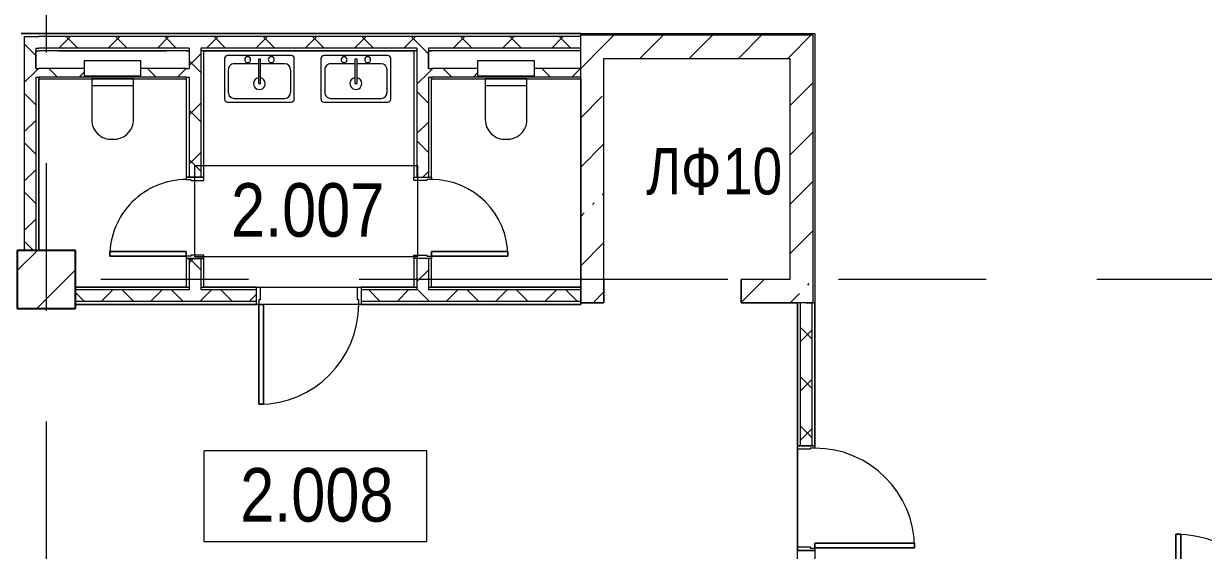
# Model space of a CAD drawing. Header units: millimetres. Extents: x 48966 to 155647, y -43515 to 30475.
# Drawn here: x 110137 to 120291, y 9387 to 13917 of the extents above; entities that cross this region are included whole.
import ezdxf

# ---------------------------------------------------------------- set-up
doc = ezdxf.new("R2010")
doc.units = ezdxf.units.MM
doc.linetypes.add('Осевые', pattern=[6350, 1270, -952.5, 3175, -952.5])
for name, color, linetype, lineweight in [('Двери', 7, 'Continuous', 9), ('Каркас_Импост', 7, 'Continuous', 9), ('Колонны', 7, 'Continuous', 9), ('Колонны-1', 7, 'Continuous', 25), ('Марки помещений', 7, 'Continuous', 9), ('Общие ребра', 7, 'Continuous', 9), ('Оси-2', 7, 'Осевые', 9), ('Панель', 7, 'Continuous', 9), ('Перекрытия', 7, 'Continuous', 9), ('Сантехнические приборы', 7, 'Continuous', 9), ('Стены-1', 7, 'Continuous', 18), ('Текстовые примечания', 7, 'Continuous', 9), ('Штриховка разреза-2', 7, 'Continuous', 9)]:
    doc.layers.add(name, color=color, linetype=linetype, lineweight=lineweight)
doc.styles.add('Arial Narrow_1', font='Arial Narrow.ttf', dxfattribs={"height": 460})
doc.styles.add('Arial Narrow_2', font='Arial Narrow.ttf', dxfattribs={"height": 400})
pattern_1 = [(45, (0, 0), (-212.132, 212.132), []), (135, (0, 0), (-212.132, -212.132), [])]
pattern_2 = [(45, (0, 0), (-424.264, 424.264), [600, -100, 20, -100]), (45, (0, 424), (-424.264, 424.264), [])]

# ---------------------------------------------------------------- blocks, each defined once
blk = doc.blocks.new('Колонна 67 - Колонна 40-55-770994-План 2-го этажа на отм_ 0_000')
at = {"layer": 'Колонны'}
h = blk.add_hatch(dxfattribs=at)
h.set_pattern_fill('FP_4', color=256, style=0, pattern_type=2)
h.set_pattern_definition([(45, (0, 0), (-493.914, 493.914), []), (45, (493.9, 0), (-493.914, 493.914), [873.125, -174.625, 6.706, -167.919])])
h.paths.add_polyline_path([(110082, 11467), (110582, 11467), (110582, 11967), (110082, 11967), (110082, 11871)], flags=0)
at = {"layer": 'Колонны-1'}
for p, q in [((110582, 11967), (110082, 11967)), ((110082, 11967), (110082, 11467)), ((110582, 11467), (110582, 11967)), ((110082, 11467), (110582, 11467))]:
    blk.add_line(p, q, dxfattribs=at)
blk = doc.blocks.new('Дверь - Однопольная - ДВ11__21х9-6240629-План 2-го этажа на отм_ 0_000')
at = {"layer": 'Двери'}
for p, q in [((-429, -75), (-389, -75)), ((-429, -933), (-429, -75)), ((-389, -75), (-389, -933)), ((-389, -933), (-429, -933))]:
    blk.add_line(p, q, dxfattribs=at)
blk.add_arc((-429, -75), 858, 270, 0, dxfattribs=at)
at = {"layer": 'Каркас_Импост'}
for p, q in [((-450, 75), (-420, 75)), ((-450, -75), (-450, 75)), ((-420, 75), (-420, -35)), ((420, 75), (450, 75)), ((420, -35), (420, 75)), ((450, 75), (450, -75)), ((-430, -75), (-450, -75)), ((-430, -35), (-430, -75)), ((-420, -35), (-430, -35)), ((430, -35), (420, -35)), ((430, -75), (430, -35)), ((450, -75), (430, -75))]:
    blk.add_line(p, q, dxfattribs=at)
at = {"layer": 'Панель'}
for p, q in [((-389, -75), (-429, -75)), ((-429, -75), (-429, -933)), ((-389, -933), (-389, -75)), ((-429, -933), (-389, -933))]:
    blk.add_line(p, q, dxfattribs=at)
blk = doc.blocks.new('Дверь - Однопольная - ДВ11__21х7-6240695-План 2-го этажа на отм_ 0_000')
at = {"layer": 'Двери'}
for p, q in [((-329, -75), (-289, -75)), ((-329, -733), (-329, -75)), ((-289, -75), (-289, -733)), ((-289, -733), (-329, -733))]:
    blk.add_line(p, q, dxfattribs=at)
blk.add_arc((-329, -75), 658, 270, 0, dxfattribs=at)
at = {"layer": 'Каркас_Импост'}
for p, q in [((-350, 75), (-320, 75)), ((-350, -75), (-350, 75)), ((-320, 75), (-320, -35)), ((320, 75), (350, 75)), ((320, -35), (320, 75)), ((350, 75), (350, -75)), ((-330, -75), (-350, -75)), ((-330, -35), (-330, -75)), ((-320, -35), (-330, -35)), ((330, -35), (320, -35)), ((330, -75), (330, -35)), ((350, -75), (330, -75))]:
    blk.add_line(p, q, dxfattribs=at)
at = {"layer": 'Панель'}
for p, q in [((-289, -75), (-329, -75)), ((-329, -75), (-329, -733)), ((-289, -733), (-289, -75)), ((-329, -733), (-289, -733))]:
    blk.add_line(p, q, dxfattribs=at)
blk = doc.blocks.new('Дверь - Однопольная - ДВ11_21х7-6240694-План 2-го этажа на отм_ 0_000')
at = {"layer": 'Двери'}
for p, q in [((-289, 733), (-329, 733)), ((-329, 733), (-329, 75)), ((-289, 75), (-289, 733)), ((-329, 75), (-289, 75))]:
    blk.add_line(p, q, dxfattribs=at)
blk.add_arc((-329, 75), 658, 360, 90, dxfattribs=at)
at = {"layer": 'Каркас_Импост'}
for p, q in [((-330, 75), (-350, 75)), ((-350, 75), (-350, -75)), ((-330, 35), (-330, 75)), ((-320, 35), (-330, 35)), ((-320, -75), (-320, 35)), ((330, 35), (320, 35)), ((320, 35), (320, -75)), ((350, 75), (330, 75)), ((330, 75), (330, 35)), ((350, -75), (350, 75)), ((-350, -75), (-320, -75)), ((320, -75), (350, -75))]:
    blk.add_line(p, q, dxfattribs=at)
at = {"layer": 'Панель'}
for p, q in [((-329, 733), (-289, 733)), ((-329, 75), (-329, 733)), ((-289, 733), (-289, 75)), ((-289, 75), (-329, 75))]:
    blk.add_line(p, q, dxfattribs=at)
blk = doc.blocks.new('Дверь - Полуторная_001 - ДВ19_24-15-8185647-План 2-го этажа на отм_ 0_000')
at = {"layer": 'Двери'}
for p, q in [((-684, 969), (-729, 969)), ((-729, 969), (-729, 60)), ((-684, 60), (-684, 969)), ((684, 60), (684, 609)), ((684, 609), (729, 609)), ((729, 609), (729, 60)), ((-729, 60), (-684, 60)), ((729, 60), (684, 60))]:
    blk.add_line(p, q, dxfattribs=at)
for centre, radius, start, end in [((-729, 60), 909, 360, 90), ((729, 60), 549, 90, 180)]:
    blk.add_arc(centre, radius, start, end, dxfattribs=at)
at = {"layer": 'Каркас_Импост'}
for p, q in [((-730, 60), (-750, 60)), ((-750, 60), (-750, -60)), ((-730, 15), (-730, 60)), ((-720, 15), (-730, 15)), ((-720, -60), (-720, 15)), ((730, 15), (720, 15)), ((720, 15), (720, -60)), ((750, 60), (730, 60)), ((730, 60), (730, 15)), ((750, -60), (750, 60)), ((-750, -60), (-720, -60)), ((720, -60), (750, -60))]:
    blk.add_line(p, q, dxfattribs=at)
at = {"layer": 'Панель'}
for p, q in [((-729, 969), (-684, 969)), ((-729, 60), (-729, 969)), ((-684, 969), (-684, 60)), ((684, 609), (684, 60)), ((729, 609), (684, 609)), ((729, 60), (729, 609)), ((-684, 60), (-729, 60)), ((684, 60), (729, 60))]:
    blk.add_line(p, q, dxfattribs=at)
blk = doc.blocks.new('Унитаз_встраиваемый - Обычный _ Vitra 748-4800 _каркасные_-4815711-План 2-го этажа на отм_ 0_000')
at = {"layer": 'Сантехнические приборы'}
for p, q in [((-180, 371), (-180, 0)), ((179, 0), (179, 351)), ((-180, 60), (179, 60)), ((245, -25), (-245, -25)), ((-245, -25), (-245, -155)), ((-180, 0), (179, 0)), ((245, -155), (245, -25)), ((-245, -155), (245, -155))]:
    blk.add_line(p, q, dxfattribs=at)
for centre, start, end in [((-12, 351), 86.3345, 173.0597), ((10, 351), 360, 93.6655)]:
    blk.add_arc(centre, 169, start, end, dxfattribs=at)
blk = doc.blocks.new('Раковина-Одиночная-2D - 600 x 400 мм-5036550-План 2-го этажа на отм_ 0_000')
at = {"layer": 'Сантехнические приборы'}
for p, q in [((606, 515), (57, 515)), ((606, 515), (57, 515)), ((32, 490), (32, 140)), ((32, 490), (32, 140)), ((63, 432), (63, 236)), ((549, 483), (114, 483)), ((600, 236), (600, 432)), ((632, 140), (632, 490)), ((632, 140), (632, 490)), ((341, 356), (322, 356)), ((322, 356), (322, 147)), ((341, 147), (341, 356)), ((57, 115), (606, 115)), ((57, 115), (606, 115)), ((114, 185), (322, 185)), ((322, 147), (341, 147)), ((341, 185), (549, 185)), ((132, 75), (692, 75))]:
    blk.add_line(p, q, dxfattribs=at)
for centre, radius, start, end in [((57, 490), 25.4, 90, 180), ((57, 490), 25.4, 90, 180), ((606, 490), 25.4, 0, 90), ((606, 490), 25.4, 360, 90), ((114, 432), 50.8, 90, 180), ((332, 356), 50.8, 360, 180), ((549, 432), 50.8, 360, 90), ((332, 356), 50.8, 180, 259.1931), ((332, 356), 50.8, 280.8069, 0), ((114, 236), 50.8, 180, 270), ((549, 236), 50.8, 270, 0), ((57, 140), 25.4, 180, 270), ((57, 140), 25.4, 180, 270), ((230, 150), 25.4, 360, 180), ((230, 150), 25.4, 180, 360), ((433, 150), 25.4, 360, 180), ((433, 150), 25.4, 180, 360), ((606, 140), 25.4, 270, 360), ((606, 140), 25.4, 270, 0)]:
    blk.add_arc(centre, radius, start, end, dxfattribs=at)
blk = doc.blocks.new('Марка помещения_Р - Марка помещения-4575829-План 2-го этажа на отм_ 0_000')
at = {"layer": 'Марки помещений'}
for p, q in [((-4.79375, -1.95625), (-4.79375, 1.95625)), ((4.79375, 1.95625), (-4.79375, 1.95625)), ((4.79375, -1.95625), (4.79375, 1.95625)), ((4.79375, -1.95625), (-4.79375, -1.95625))]:
    blk.add_line(p, q, dxfattribs=at)

msp = doc.modelspace()

# ---------------------------------------------------------------- hatches: boundary and pattern name
at = {"layer": 'Штриховка разреза-2'}
h = msp.add_hatch(dxfattribs=at)
h.set_pattern_fill('FP_1', color=256, style=0, pattern_type=2)
h.set_pattern_definition(pattern_2)
h.paths.add_polyline_path([(114931.6, 11717.1), (115131.6, 11717.1), (115131.6, 13817.1), (114931.6, 13817.1), (114931.6, 13029.6)], flags=0)
h = msp.add_hatch(dxfattribs=at)
h.set_pattern_fill('FP_1', color=256, style=0, pattern_type=2)
h.set_pattern_definition(pattern_2)
h.paths.add_polyline_path([(115556.8, 13617.1), (116731.6, 13617.1), (116731.6, 13817.1), (115131.6, 13817.1), (115131.6, 13617.1)], flags=0)
h = msp.add_hatch(dxfattribs=at)
h.set_pattern_fill('FP_1', color=256, style=0, pattern_type=2)
h.set_pattern_definition(pattern_2)
h.paths.add_polyline_path([(116871.6, 11517.1), (116931.6, 11517.1), (116931.6, 13817.1), (116731.6, 13817.1), (116731.6, 11717.1), (116871.6, 11717.1)], flags=0)
h = msp.add_hatch(dxfattribs=at)
h.set_pattern_fill('FP_3', color=256, style=0, pattern_type=2)
h.set_pattern_definition(pattern_1)
h.paths.add_polyline_path([(110141.6, 11967.1), (110241.6, 11967.1), (110241.6, 13807.1), (110141.6, 13807.1), (110141.6, 13029.6)], flags=0)
h = msp.add_hatch(dxfattribs=at)
h.set_pattern_fill('FP_3', color=256, style=0, pattern_type=2)
h.set_pattern_definition(pattern_1)
h.paths.add_polyline_path([(113909.1, 13707.1), (114931.6, 13707.1), (114931.6, 13807.1), (110241.6, 13807.1), (110241.6, 13707.1), (113816.4, 13707.1)], flags=0)
h = msp.add_hatch(dxfattribs=at)
h.set_pattern_fill('FP_3', color=256, style=0, pattern_type=2)
h.set_pattern_definition(pattern_1)
h.paths.add_polyline_path([(111661.6, 11627.1), (111661.6, 11897.1), (111561.6, 11897.1), (111561.6, 11627.1)], flags=0)
h.paths.add_polyline_path([(111661.6, 12597.1), (111661.6, 13707.1), (111561.6, 13707.1), (111561.6, 12597.1)], flags=0)
h = msp.add_hatch(dxfattribs=at)
h.set_pattern_fill('FP_3', color=256, style=0, pattern_type=2)
h.set_pattern_definition(pattern_1)
h.paths.add_polyline_path([(113521.6, 11627.1), (113621.6, 11627.1), (113621.6, 11897.1), (113521.6, 11897.1), (113521.6, 11652.1)], flags=0)
h.paths.add_polyline_path([(113521.6, 12597.1), (113621.6, 12597.1), (113621.6, 13707.1), (113521.6, 13707.1), (113521.6, 13029.6)], flags=0)
h = msp.add_hatch(dxfattribs=at)
h.set_pattern_fill('FP_3', color=256, style=0, pattern_type=2)
h.set_pattern_definition(pattern_1)
h.paths.add_polyline_path([(111536.6, 13457.1), (111561.6, 13457.1), (111561.6, 13532.1), (111146.6, 13532.1), (111146.6, 13467.1), (110656.6, 13467.1), (110656.6, 13532.1), (110241.6, 13532.1), (110241.6, 13457.1), (111437.4, 13457.1)], flags=0)
h = msp.add_hatch(dxfattribs=at)
h.set_pattern_fill('FP_3', color=256, style=0, pattern_type=2)
h.set_pattern_definition(pattern_1)
h.paths.add_polyline_path([(114931.6, 13457.1), (114931.6, 13532.1), (114534.1, 13532.1), (114534.1, 13467.1), (114044.1, 13467.1), (114044.1, 13532.1), (113621.6, 13532.1), (113621.6, 13457.1), (114534.1, 13457.1)], flags=0)
h = msp.add_hatch(dxfattribs=at)
h.set_pattern_fill('FP_1', color=256, style=0, pattern_type=2)
h.set_pattern_definition(pattern_2)
h.paths.add_polyline_path([(116871.6, 11517.1), (116871.6, 11717.1), (116311.6, 11717.1), (116311.6, 11517.1), (116821.6, 11517.1)], flags=0)
h.paths.add_polyline_path([(115131.6, 11517.1), (115131.6, 11717.1), (114931.6, 11717.1), (114931.6, 11517.1)], flags=0)
h = msp.add_hatch(dxfattribs=at)
h.set_pattern_fill('FP_3', color=256, style=0, pattern_type=2)
h.set_pattern_definition(pattern_1)
h.paths.add_polyline_path([(114931.6, 11527.1), (114931.6, 11627.1), (113041.6, 11627.1), (113041.6, 11527.1), (113909.1, 11527.1)], flags=0)
h.paths.add_polyline_path([(110581.6, 11527.1), (112141.6, 11527.1), (112141.6, 11627.1), (110581.6, 11627.1)], flags=0)
h = msp.add_hatch(dxfattribs=at)
h.set_pattern_fill('FP_3', color=256, style=0, pattern_type=2)
h.set_pattern_definition(pattern_1)
h.paths.add_polyline_path([(116821.6, 8617.1), (116921.6, 8617.1), (116921.6, 9387.1), (116821.6, 9387.1)], flags=0)
h.paths.add_polyline_path([(116821.6, 10287.1), (116921.6, 10287.1), (116921.6, 11517.1), (116821.6, 11517.1), (116821.6, 10711.8)], flags=0)

# ---------------------------------------------------------------- linework, layer by layer
at = {"layer": 'Общие ребра'}
for p, q in [((110266.6, 13832.1), (110141.6, 13832.1)), ((114931.6, 13807.1), (114931.6, 13817.1)), ((110141.6, 13807.1), (110241.6, 13807.1)), ((110141.6, 13807.1), (110141.6, 11967.1)), ((110241.6, 13807.1), (110266.6, 13807.1)), ((110436.4, 13807.1), (110266.6, 13807.1)), ((111366.8, 13807.1), (110436.4, 13807.1)), ((111561.6, 13807.1), (111366.8, 13807.1)), ((113621.6, 13807.1), (111561.6, 13807.1)), ((113816.4, 13807.1), (113621.6, 13807.1)), ((114931.6, 13807.1), (113816.4, 13807.1)), ((114931.6, 13707.1), (114931.6, 13807.1)), ((110241.6, 13707.1), (110266.6, 13707.1)), ((110241.6, 13707.1), (110241.6, 13682.1)), ((110241.6, 13682.1), (110241.6, 13532.1)), ((110241.6, 13682.1), (110266.6, 13682.1)), ((110241.6, 13532.1), (110241.6, 13682.1)), ((110436.4, 13707.1), (110266.6, 13707.1)), ((111366.8, 13707.1), (110436.4, 13707.1)), ((111561.6, 13707.1), (111366.8, 13707.1)), ((111536.6, 13682.1), (111561.6, 13682.1)), ((111561.6, 13707.1), (111561.6, 13682.1)), ((111561.6, 13682.1), (111561.6, 13532.1)), ((111561.6, 13682.1), (111561.6, 13532.1)), ((111661.6, 13707.1), (111661.6, 13682.1)), ((113521.6, 13707.1), (111661.6, 13707.1)), ((111661.6, 13682.1), (111661.6, 12597.1)), ((111686.6, 12597.1), (111686.6, 13682.1)), ((113521.6, 13682.1), (113496.6, 13682.1)), ((113496.6, 13682.1), (113496.6, 12597.1)), ((113521.6, 13707.1), (113521.6, 13682.1)), ((113521.6, 13682.1), (113521.6, 12597.1)), ((113816.4, 13707.1), (113621.6, 13707.1)), ((113621.6, 13707.1), (113621.6, 13682.1)), ((113621.6, 13682.1), (113621.6, 13532.1)), ((113621.6, 13682.1), (113646.6, 13682.1)), ((113621.6, 13532.1), (113621.6, 13682.1)), ((114931.6, 13707.1), (113816.4, 13707.1)), ((114931.6, 13682.1), (114931.6, 13707.1)), ((114931.6, 13532.1), (114931.6, 13682.1)), ((110241.6, 13532.1), (110266.6, 13532.1)), ((110656.6, 13532.1), (110266.6, 13532.1)), ((111536.6, 13532.1), (111146.6, 13532.1)), ((111536.6, 13532.1), (111561.6, 13532.1)), ((113621.6, 13532.1), (113646.6, 13532.1)), ((114044.1, 13532.1), (113646.6, 13532.1)), ((114931.6, 13532.1), (114534.1, 13532.1)), ((114931.6, 13457.1), (114931.6, 13532.1)), ((110241.6, 13457.1), (110241.6, 11967.1)), ((110241.6, 13457.1), (110266.6, 13457.1)), ((111536.6, 13457.1), (110266.6, 13457.1)), ((110266.6, 13457.1), (110266.6, 13442.1)), ((111536.6, 13442.1), (111536.6, 13457.1)), ((111536.6, 13457.1), (111561.6, 13457.1)), ((111536.6, 13442.1), (111536.6, 12597.1)), ((111561.6, 13457.1), (111561.6, 12597.1)), ((113621.6, 13457.1), (113621.6, 12597.1)), ((113621.6, 13457.1), (113646.6, 13457.1)), ((114931.6, 13457.1), (113646.6, 13457.1)), ((113646.6, 13457.1), (113646.6, 13442.1)), ((113646.6, 12597.1), (113646.6, 13442.1)), ((114931.6, 13442.1), (114931.6, 13457.1)), ((111536.6, 11897.1), (111536.6, 11654.1)), ((111561.6, 11897.1), (111561.6, 11652.1)), ((111661.6, 11897.1), (111661.6, 11652.1)), ((111686.6, 11652.1), (111686.6, 11897.1)), ((113496.6, 11897.1), (113496.6, 11654.1)), ((113521.6, 11897.1), (113521.6, 11652.1)), ((113621.6, 11897.1), (113621.6, 11652.1)), ((113646.6, 11652.1), (113646.6, 11897.1)), ((111561.6, 11627.1), (110581.6, 11627.1)), ((111561.6, 11652.1), (111561.6, 11627.1)), ((111661.6, 11652.1), (111686.6, 11652.1)), ((111661.6, 11652.1), (111661.6, 11627.1)), ((112141.6, 11627.1), (111661.6, 11627.1)), ((112141.6, 11652.1), (111688.6, 11652.1)), ((113496.6, 11652.1), (113041.6, 11652.1)), ((113521.6, 11627.1), (113041.6, 11627.1)), ((113521.6, 11652.1), (113521.6, 11627.1)), ((113621.6, 11652.1), (113646.6, 11652.1)), ((113621.6, 11652.1), (113621.6, 11627.1)), ((114931.6, 11627.1), (113621.6, 11627.1)), ((114931.6, 11652.1), (114931.6, 11627.1)), ((114931.6, 11627.1), (114931.6, 11652.1)), ((114931.6, 11627.1), (114931.6, 11527.1)), ((114931.6, 11527.1), (114931.6, 11627.1)), ((112141.6, 11527.1), (110581.6, 11527.1)), ((110581.6, 11502.1), (112141.6, 11502.1)), ((114931.6, 11527.1), (113041.6, 11527.1)), ((113041.6, 11502.1), (114931.6, 11502.1)), ((114931.6, 11527.1), (114931.6, 11517.1)), ((114931.6, 11517.1), (114931.6, 11527.1)), ((114931.6, 11517.1), (115131.6, 11517.1)), ((116311.6, 11517.1), (116794.6, 11517.1)), ((116821.6, 11517.1), (116796.6, 11517.1)), ((116796.6, 11517.1), (116796.6, 10287.1)), ((116871.6, 11517.1), (116821.6, 11517.1)), ((116821.6, 11517.1), (116821.6, 10287.1)), ((116921.6, 11517.1), (116921.6, 10287.1)), ((116946.6, 10287.1), (116946.6, 11517.1)), ((116946.6, 11517.1), (116946.6, 10287.1))]:
    msp.add_line(p, q, dxfattribs=at)
at = {"layer": 'Оси-2'}
for p, q in [((110331.6, 25417.1), (110331.6, -41737.8)), ((150171.6, 11717.1), (50565.6, 11717.1))]:
    msp.add_line(p, q, dxfattribs=at)
at = {"layer": 'Перекрытия'}
for p, q in [((110116.6, 13832.1), (116946.6, 13832.1)), ((116946.6, 13832.1), (116946.6, 10287.1)), ((111561.6, 13682.1), (110266.6, 13682.1)), ((113521.6, 13682.1), (111661.6, 13682.1)), ((114931.6, 13682.1), (113621.6, 13682.1)), ((114931.6, 11652.1), (114931.6, 13682.1)), ((115131.6, 11717.1), (115131.6, 13617.1)), ((115131.6, 13617.1), (116731.6, 13617.1)), ((116731.6, 13617.1), (116731.6, 11717.1)), ((110266.6, 13457.1), (110266.6, 11967.1)), ((115131.6, 11717.1), (115131.6, 11517.1)), ((116311.6, 11517.1), (116311.6, 11717.1)), ((110581.6, 11652.1), (111561.6, 11652.1)), ((111661.6, 11652.1), (113521.6, 11652.1)), ((113621.6, 11652.1), (114931.6, 11652.1)), ((114931.6, 11502.1), (110581.6, 11502.1)), ((110581.6, 11502.1), (110581.6, 11467.1)), ((115131.6, 11517.1), (114931.6, 11517.1)), ((114931.6, 11517.1), (114931.6, 11502.1)), ((116796.6, 11517.1), (116311.6, 11517.1)), ((116796.6, 8617.1), (116796.6, 11517.1)), ((110581.6, 11467.1), (110081.6, 11467.1)), ((116946.6, 10287.1), (116796.6, 10287.1)), ((116796.6, 10287.1), (116796.6, 9387.1)), ((116796.6, 9387.1), (116946.6, 9387.1)), ((116946.6, 9387.1), (116946.6, 8617.1))]:
    msp.add_line(p, q, dxfattribs=at)
at = {"layer": 'Стены-1'}
for p, q in [((110141.6, 13832.1), (110116.6, 13832.1)), ((110266.6, 13832.1), (110141.6, 13832.1)), ((114931.6, 13832.1), (110266.6, 13832.1)), ((114931.6, 13817.1), (114931.6, 13832.1)), ((115131.6, 13817.1), (114931.6, 13817.1)), ((116731.6, 13817.1), (115131.6, 13817.1)), ((116931.6, 13817.1), (116731.6, 13817.1)), ((116931.6, 11517.1), (116931.6, 13817.1)), ((110436.4, 13682.1), (111366.8, 13682.1)), ((111366.8, 13682.1), (110436.4, 13682.1)), ((111686.6, 13682.1), (113496.6, 13682.1)), ((115131.6, 11717.1), (115131.6, 13617.1)), ((115131.6, 13617.1), (116731.6, 13617.1)), ((116731.6, 13617.1), (116731.6, 11717.1)), ((110266.6, 11967.1), (110266.6, 13442.1)), ((110266.6, 13442.1), (111536.6, 13442.1)), ((113646.6, 13442.1), (114931.6, 13442.1)), ((114931.6, 13442.1), (114931.6, 11717.1)), ((111536.6, 12597.1), (111686.6, 12597.1)), ((113496.6, 12597.1), (113646.6, 12597.1)), ((110116.6, 11967.1), (110266.6, 11967.1)), ((111686.6, 11897.1), (111536.6, 11897.1)), ((113646.6, 11897.1), (113496.6, 11897.1)), ((114931.6, 11717.1), (114931.6, 11652.1)), ((115131.6, 11517.1), (115131.6, 11717.1)), ((116731.6, 11717.1), (116311.6, 11717.1)), ((116311.6, 11717.1), (116311.6, 11517.1)), ((111536.6, 11652.1), (110581.6, 11652.1)), ((110581.6, 11652.1), (110581.6, 11502.1)), ((111536.6, 11654.1), (111536.6, 11652.1)), ((111688.6, 11652.1), (111686.6, 11652.1)), ((112141.6, 11502.1), (112141.6, 11652.1)), ((113041.6, 11652.1), (113041.6, 11502.1)), ((113496.6, 11654.1), (113496.6, 11652.1)), ((114931.6, 11652.1), (113646.6, 11652.1)), ((114931.6, 11502.1), (114931.6, 11517.1)), ((116794.6, 11517.1), (116796.6, 11517.1)), ((116946.6, 11517.1), (116871.6, 11517.1)), ((116871.6, 11517.1), (116931.6, 11517.1)), ((116948.6, 11517.1), (116946.6, 11517.1)), ((116948.6, 10287.1), (116948.6, 11517.1)), ((116796.6, 10287.1), (116946.6, 10287.1)), ((116946.6, 10287.1), (116948.6, 10287.1))]:
    msp.add_line(p, q, dxfattribs=at)

# ---------------------------------------------------------------- block references
at = {"layer": 'Двери', "rotation": 90}
for name, p in [('Дверь - Однопольная - ДВ11_21х7-6240694-План 2-го этажа на отм_ 0_000', (111611.6, 12247.1)), ('Дверь - Однопольная - ДВ11__21х7-6240695-План 2-го этажа на отм_ 0_000', (113571.6, 12247.1)), ('Дверь - Однопольная - ДВ11__21х9-6240629-План 2-го этажа на отм_ 0_000', (116871.6, 9837.1))]:
    msp.add_blockref(name, p, dxfattribs=at)
at = {"layer": 'Двери'}
for name, p in [('Дверь - Однопольная - ДВ11__21х9-6240629-План 2-го этажа на отм_ 0_000', (112591.6, 11577.1)), ('Дверь - Полуторная_001 - ДВ19_24-15-8185647-План 2-го этажа на отм_ 0_000', (120781.6, 8557.1))]:
    msp.add_blockref(name, p, dxfattribs=at)
at = {"layer": 'Колонны'}
msp.add_blockref('Колонна 67 - Колонна 40-55-770994-План 2-го этажа на отм_ 0_000', (0, 0), dxfattribs=at)
at = {"layer": 'Марки помещений', "xscale": 199.9999999999999, "yscale": 199.9999999999999, "zscale": 199.9999999999999}
for p in [(112570.2, 12303), (112648.7, 9852.8)]:
    msp.add_blockref('Марка помещения_Р - Марка помещения-4575829-План 2-го этажа на отм_ 0_000', p, dxfattribs=at)
at = {"layer": 'Сантехнические приборы', "rotation": 180}
for name, p in [('Раковина-Одиночная-2D - 600 x 400 мм-5036550-План 2-го этажа на отм_ 0_000', (112498.4, 13757.1)), ('Раковина-Одиночная-2D - 600 x 400 мм-5036550-План 2-го этажа на отм_ 0_000', (113328.3, 13757.1)), ('Унитаз_встраиваемый - Обычный _ Vitra 748-4800 _каркасные_-4815711-План 2-го этажа на отм_ 0_000', (110901.6, 13442.1)), ('Унитаз_встраиваемый - Обычный _ Vitra 748-4800 _каркасные_-4815711-План 2-го этажа на отм_ 0_000', (114289.1, 13442.1))]:
    msp.add_blockref(name, p, dxfattribs=at)

# ---------------------------------------------------------------- texts
at = {"layer": 'Марки помещений', "char_height": 460, "width": 1587.341, "attachment_point": 1, "style": 'Arial Narrow_1'}
for s, insert in [('2.007', (111922.3, 12544.8)), ('2.008', (112000.8, 10094.7))]:
    msp.add_mtext(s, dxfattribs=dict(at, insert=insert))
at = {"layer": 'Текстовые примечания', "char_height": 400, "attachment_point": 1, "style": 'Arial Narrow_2'}
for s, insert, width in [('ЛФ', (115494.2, 12847.6), 801.687), ('10', (116155.7, 12847.6), 641.35)]:
    msp.add_mtext(s, dxfattribs=dict(at, insert=insert, width=width))

doc.saveas('drawing.dxf')
